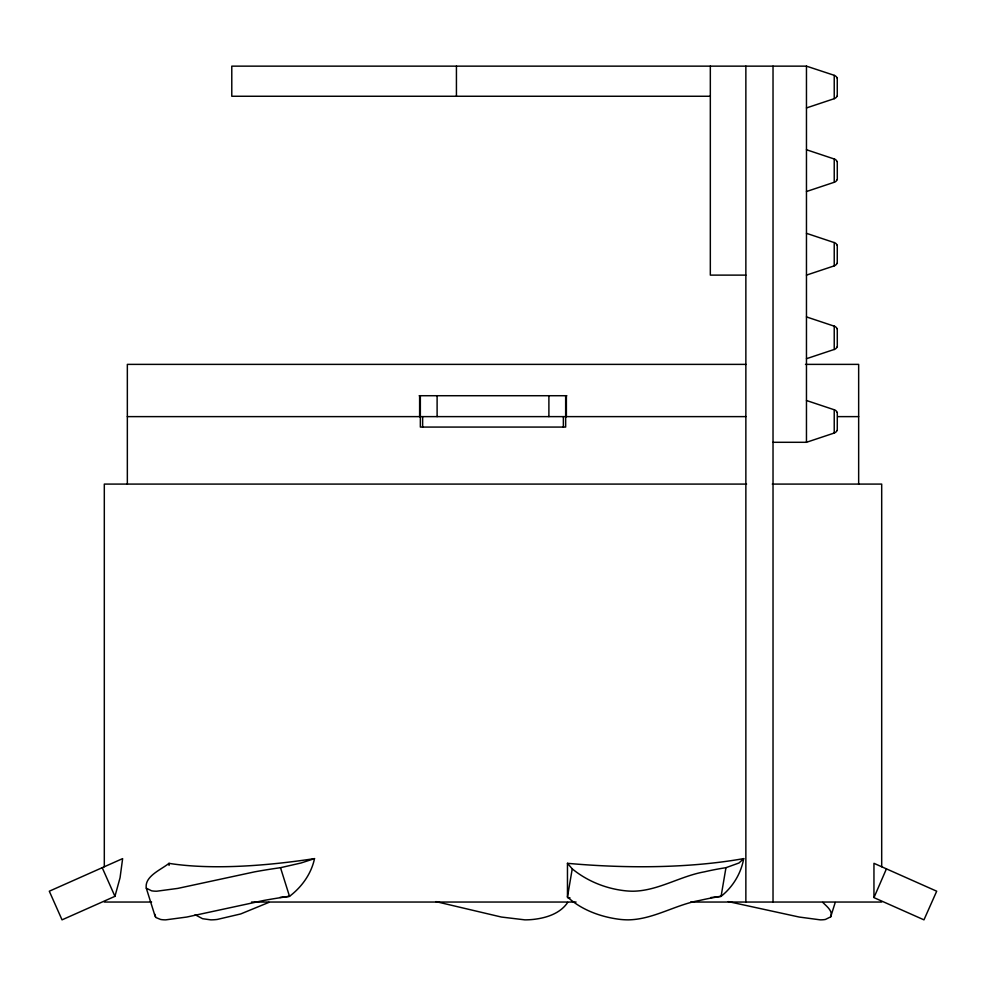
<?xml version="1.0" encoding="UTF-8"?>
<svg xmlns="http://www.w3.org/2000/svg" width="986" height="986" viewBox="0 0 986 986"><rect width="100%" height="100%" fill="white"/><g stroke="black" fill="none" stroke-linecap="round" stroke-linejoin="round"><path stroke-width="1.48" d="M154.58 913.948L155.998 917.572L160.57 919.445A32.328 9.281 -17.4 0 0 165.734 919.852L186.81 917.042L263.78 900.464A250.752 72.015 -17.4 0 1 289.514 896.336C301.778 887.043 311.305 873.818 314.522 858.609A357.4 102.643 -17.4 0 1 168.963 863.354C161.507 869.553 144.301 876.16 146.298 888.189L155.307 916.832M567.468 896.952L572.237 868.863L567.468 863.317A357.647 134.195 9.7 0 0 743.703 858.609C741.078 873.436 732.857 886.981 721.086 896.336A250.752 94.089 9.7 0 0 699.616 900.464C675.311 904.754 653.508 919.371 628.501 919.852A32.328 12.128 9.7 0 1 620.551 919.445C601.374 917.214 581.481 910.041 567.468 896.952L567.468 863.317M721.086 896.336L725.955 867.692L738.995 862.984L743.703 858.609M728.297 901.598L799.19 917.042L820.266 919.852A32.328 9.281 17.4 0 0 825.43 919.445L830.693 916.844L835.204 902.51M114.943 896.336L120.046 877.787L122.634 858.609L49.3 891.208L62.032 919.852L114.943 896.336L102.211 867.692M873.953 896.952L873.953 863.317L936.7 891.208L923.968 919.852L873.953 897.63L886.426 868.863M837.299 179.563L837.274 161.655M837.299 346.752L837.274 328.843M837.274 430.377L837.299 412.468M837.262 96.061L837.262 78.03M837.262 263.237L837.274 245.243M830.693 916.844C833.38 910.99 826.256 906.072 822.768 902.375M567.726 902.375C560.147 913.739 545.997 918.04 533.069 919.445A32.328 13.126 0 0 1 524.86 919.852L501.393 917.042L435.874 901.598M268.907 902.375L240.707 913.948L217.24 919.445A32.328 9.281 -17.4 0 1 210.782 919.852L202.574 918.705L195.142 914.725M314.522 858.609L301.075 862.984L280.505 867.692A250.752 72.015 -17.4 0 0 254.77 871.821L177.8 888.398L156.737 891.208A32.328 9.281 -17.4 0 1 151.573 890.802L146.298 888.189M806.462 107.942L834.23 98.686A6.372 4.511 0 0 0 837.139 96.036M806.462 191.53L834.23 182.274L834.23 158.992L806.462 149.736M806.462 275.119L834.23 265.863A6.372 4.511 0 0 0 837.139 263.225M806.462 358.707L834.23 349.451L834.23 326.169L806.462 316.913M773.024 442.295L806.462 442.295L834.23 433.039A6.372 4.511 0 0 0 837.139 430.401M837.139 78.054A6.372 4.511 0 0 0 834.292 75.33L806.462 66.148L231.784 66.148L231.784 96.258L710.327 96.258M745.86 275.119L710.327 275.119L710.327 66.148M745.995 364.376L127.342 364.376L127.342 484.175M805.488 364.376L858.658 364.376L858.658 484.175M419.198 395.719L566.802 395.719M127.342 416.622L745.946 416.622M837.866 416.622L858.658 416.622M746.587 484.089L104.306 484.089L104.306 866.756M772.272 484.089L881.694 484.089L881.694 866.756M104.306 902.042L151.61 902.042M251.541 902.042L576.083 902.042M690.644 902.042L881.694 902.042M806.462 233.325L834.23 242.581L834.23 265.863M806.462 400.501L834.23 409.769L834.23 433.039M572.237 868.863C587.299 881.201 606.107 888.743 625.432 890.802A32.328 12.128 9.7 0 0 633.369 891.208C658.377 890.715 680.18 876.11 704.485 871.821A250.752 94.089 9.7 0 1 725.955 867.692M280.505 867.692L289.514 896.336A356.747 102.445 -17.4 0 1 279.925 897.445M834.23 75.404L834.23 98.686M806.462 66.148L806.462 442.295M773.024 66.148L773.024 902.042M745.86 66.148L745.86 902.042M566.383 395.719L566.383 416.622M565.656 395.719L565.656 427.074L420.344 427.074L420.344 395.719M563.363 416.622L563.363 427.074M548.894 395.719L548.894 416.622M456.432 66.148L456.432 96.258M437.106 395.719L437.106 416.622M422.637 416.622L422.637 427.074M419.617 395.719L419.617 416.622M169.05 863.317L169.05 865.425M721.099 896.348A356.907 133.923 9.7 0 1 710.746 897.556M569.994 897.864A356.907 133.923 9.7 0 1 567.517 897.654M834.292 409.695A6.372 4.511 0 0 1 837.139 412.407M834.292 158.931A6.372 4.511 0 0 1 837.139 161.642M837.139 179.625A6.372 4.511 0 0 1 834.292 182.348M834.292 326.107A6.372 4.511 0 0 1 837.139 328.819M837.139 346.813A6.372 4.511 0 0 1 834.292 349.525M834.292 242.519A6.372 4.511 0 0 1 837.139 245.231"/></g></svg>
